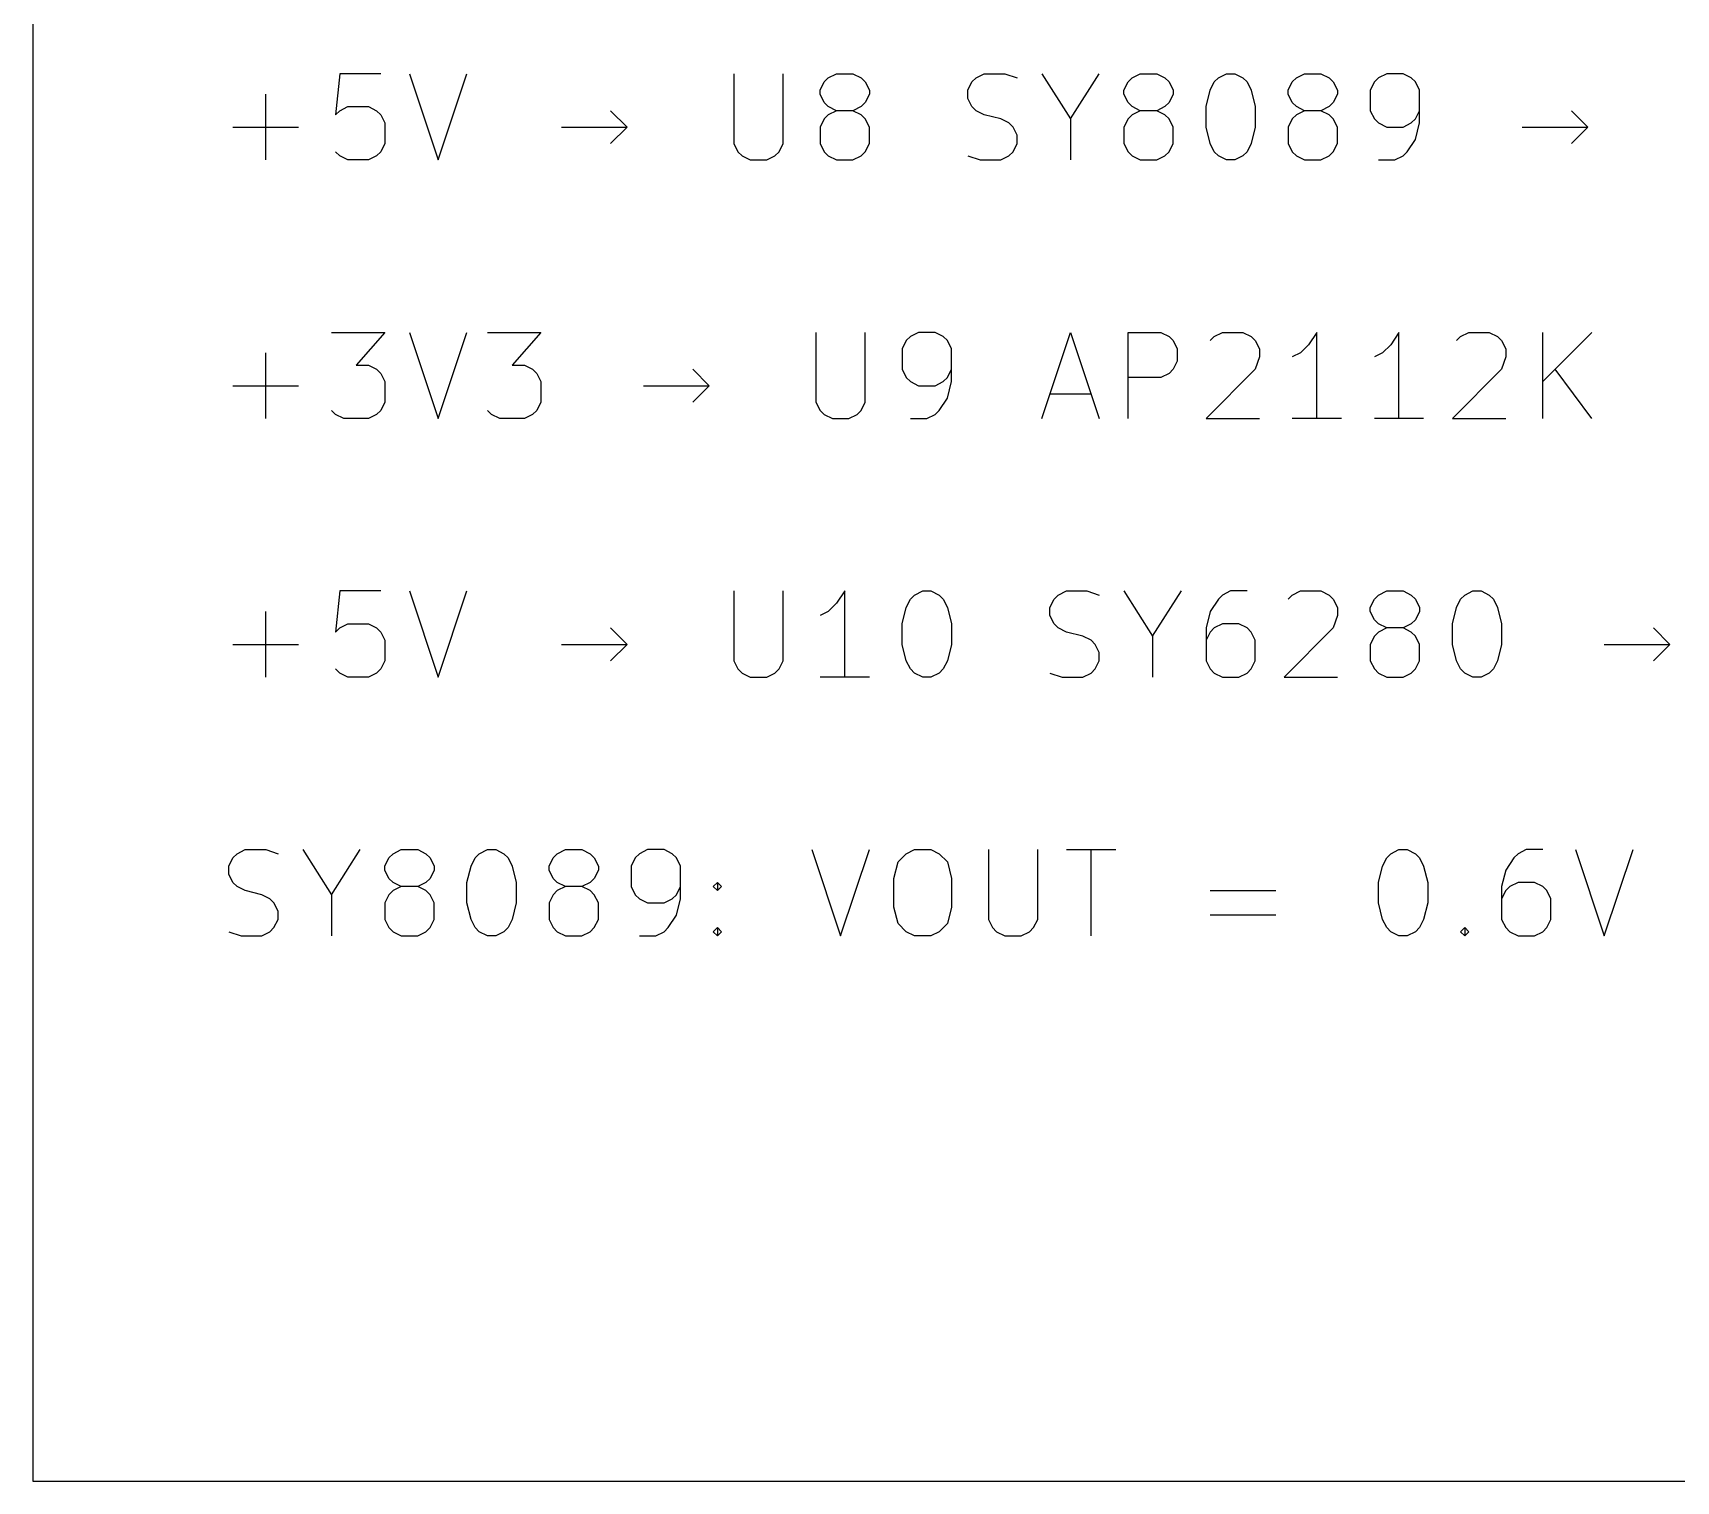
# Model space of a CAD drawing. Header units: millimetres. Extents: x 5 to 293, y -205 to -3.
# Drawn here: x 5.08 to 29.28, y -158.75 to -137.41 of the extents above; entities that cross this region are included whole.
import ezdxf

# ---------------------------------------------------------------- set-up
doc = ezdxf.new("R2010")
doc.units = ezdxf.units.MM
doc.layers.add('LIGHTBLUE', color=172, linetype='CONTINUOUS')
doc.layers.add('LIGHTMAGENTA', color=212, linetype='CONTINUOUS')

msp = doc.modelspace()

# ---------------------------------------------------------------- linework, layer by layer
at = {"layer": 'LIGHTBLUE', "linetype": 'CONTINUOUS'}
for p, q in [((9.5991, -138.0162), (9.5387, -138.621)), ((10.2039, -138.0162), (9.5991, -138.0162)), ((10.6272, -138.0162), (11.0505, -139.2862)), ((11.0505, -139.2862), (11.4739, -138.0162)), ((15.4048, -138.0162), (15.4048, -139.0443)), ((16.1305, -139.0443), (16.1305, -138.0162)), ((16.6749, -138.2581), (16.7353, -138.1372)), ((16.7353, -138.1372), (16.7958, -138.0767)), ((16.7958, -138.0767), (16.9168, -138.0162)), ((16.9168, -138.0162), (17.1587, -138.0162)), ((17.1587, -138.0162), (17.2796, -138.0767)), ((17.2796, -138.0767), (17.3401, -138.1372)), ((17.3401, -138.1372), (17.4006, -138.2581)), ((18.852, -138.2581), (18.9124, -138.1372)), ((18.9124, -138.1372), (18.9729, -138.0767)), ((18.9729, -138.0767), (19.0939, -138.0162)), ((19.0939, -138.0162), (19.3962, -138.0162)), ((19.3962, -138.0162), (19.5777, -138.0767)), ((19.9405, -138.0162), (20.3638, -138.6815)), ((20.3638, -138.6815), (20.7872, -138.0162)), ((21.1501, -138.2581), (21.2105, -138.1372)), ((21.2105, -138.1372), (21.271, -138.0767)), ((21.271, -138.0767), (21.392, -138.0162)), ((21.392, -138.0162), (21.6339, -138.0162)), ((21.6339, -138.0162), (21.7548, -138.0767)), ((21.7548, -138.0767), (21.8153, -138.1372)), ((21.8153, -138.1372), (21.8758, -138.2581)), ((22.42, -138.2581), (22.4805, -138.1372)), ((22.4805, -138.1372), (22.541, -138.0767)), ((22.541, -138.0767), (22.6619, -138.0162)), ((22.6619, -138.0162), (22.7829, -138.0162)), ((22.7829, -138.0162), (22.9038, -138.0767)), ((22.9038, -138.0767), (22.9643, -138.1372)), ((22.9643, -138.1372), (23.0248, -138.2581)), ((23.5691, -138.2581), (23.6295, -138.1372)), ((23.6295, -138.1372), (23.69, -138.0767)), ((23.69, -138.0767), (23.811, -138.0162)), ((23.811, -138.0162), (24.0529, -138.0162)), ((24.0529, -138.0162), (24.1738, -138.0767)), ((24.1738, -138.0767), (24.2343, -138.1372)), ((24.2343, -138.1372), (24.2948, -138.2581)), ((24.839, -138.1372), (24.7786, -138.2581)), ((24.8995, -138.0767), (24.839, -138.1372)), ((25.0205, -138.0162), (24.8995, -138.0767)), ((25.2624, -138.0162), (25.0205, -138.0162)), ((25.3833, -138.0767), (25.2624, -138.0162)), ((25.4438, -138.1372), (25.3833, -138.0767)), ((25.5043, -138.2581), (25.4438, -138.1372)), ((8.5105, -139.2862), (8.5105, -138.3186)), ((16.6749, -138.3186), (16.6749, -138.2581)), ((16.7353, -138.4396), (16.6749, -138.3186)), ((16.7958, -138.5), (16.7353, -138.4396)), ((17.3401, -138.4396), (17.2796, -138.5)), ((17.4006, -138.3186), (17.3401, -138.4396)), ((17.4006, -138.2581), (17.4006, -138.3186)), ((18.852, -138.3791), (18.852, -138.2581)), ((18.9124, -138.5), (18.852, -138.3791)), ((21.1501, -138.3186), (21.1501, -138.2581)), ((21.2105, -138.4396), (21.1501, -138.3186)), ((21.271, -138.5), (21.2105, -138.4396)), ((21.8153, -138.4396), (21.7548, -138.5)), ((21.8758, -138.3186), (21.8153, -138.4396)), ((21.8758, -138.2581), (21.8758, -138.3186)), ((22.3596, -138.5), (22.42, -138.2581)), ((23.0248, -138.2581), (23.0853, -138.5)), ((23.5691, -138.3186), (23.5691, -138.2581)), ((23.6295, -138.4396), (23.5691, -138.3186)), ((23.69, -138.5), (23.6295, -138.4396)), ((24.2343, -138.4396), (24.1738, -138.5)), ((24.2948, -138.3186), (24.2343, -138.4396)), ((24.2948, -138.2581), (24.2948, -138.3186)), ((24.7786, -138.2581), (24.7786, -138.5605)), ((25.5043, -138.7419), (25.5043, -138.2581)), ((9.5387, -138.621), (9.5991, -138.5605)), ((9.5991, -138.5605), (9.7201, -138.5)), ((9.7201, -138.5), (10.0225, -138.5)), ((10.0225, -138.5), (10.1434, -138.5605)), ((10.1434, -138.5605), (10.2039, -138.621)), ((10.2039, -138.621), (10.2644, -138.7419)), ((13.8325, -138.8024), (13.5905, -138.5605)), ((16.7353, -138.6815), (16.6749, -138.8024)), ((16.7958, -138.621), (16.7353, -138.6815)), ((16.9168, -138.5605), (16.7958, -138.5)), ((16.9168, -138.5605), (16.7958, -138.621)), ((17.1587, -138.5605), (16.9168, -138.5605)), ((17.2796, -138.5), (17.1587, -138.5605)), ((17.2796, -138.621), (17.1587, -138.5605)), ((17.3401, -138.6815), (17.2796, -138.621)), ((17.4006, -138.8024), (17.3401, -138.6815)), ((18.9729, -138.5605), (18.9124, -138.5)), ((19.0939, -138.621), (18.9729, -138.5605)), ((19.3358, -138.6815), (19.0939, -138.621)), ((19.4567, -138.7419), (19.3358, -138.6815)), ((20.3638, -138.6815), (20.3638, -139.2862)), ((21.2105, -138.6815), (21.1501, -138.8024)), ((21.271, -138.621), (21.2105, -138.6815)), ((21.392, -138.5605), (21.271, -138.5)), ((21.392, -138.5605), (21.271, -138.621)), ((21.6339, -138.5605), (21.392, -138.5605)), ((21.7548, -138.5), (21.6339, -138.5605)), ((21.7548, -138.621), (21.6339, -138.5605)), ((21.8153, -138.6815), (21.7548, -138.621)), ((21.8758, -138.8024), (21.8153, -138.6815)), ((22.3596, -138.8024), (22.3596, -138.5)), ((23.0853, -138.5), (23.0853, -138.8024)), ((23.6295, -138.6815), (23.5691, -138.8024)), ((23.69, -138.621), (23.6295, -138.6815)), ((23.811, -138.5605), (23.69, -138.5)), ((23.811, -138.5605), (23.69, -138.621)), ((24.0529, -138.5605), (23.811, -138.5605)), ((24.1738, -138.5), (24.0529, -138.5605)), ((24.1738, -138.621), (24.0529, -138.5605)), ((24.2343, -138.6815), (24.1738, -138.621)), ((24.2948, -138.8024), (24.2343, -138.6815)), ((24.7786, -138.5605), (24.839, -138.6815)), ((24.839, -138.6815), (24.8995, -138.7419)), ((25.3833, -138.7419), (25.4438, -138.6815)), ((25.4438, -138.6815), (25.5043, -138.5605)), ((27.9838, -138.8024), (27.7418, -138.5605)), ((8.0267, -138.8024), (8.9944, -138.8024)), ((10.2644, -138.7419), (10.2644, -139.0443)), ((12.8648, -138.8024), (13.8325, -138.8024)), ((13.5905, -139.0443), (13.8325, -138.8024)), ((16.6749, -138.8024), (16.6749, -139.0443)), ((17.4006, -139.0443), (17.4006, -138.8024)), ((19.5172, -138.8024), (19.4567, -138.7419)), ((19.5777, -138.9234), (19.5172, -138.8024)), ((19.5777, -139.0443), (19.5777, -138.9234)), ((21.1501, -138.8024), (21.1501, -139.0443)), ((21.8758, -139.0443), (21.8758, -138.8024)), ((22.42, -139.0443), (22.3596, -138.8024)), ((23.0853, -138.8024), (23.0248, -139.0443)), ((23.5691, -138.8024), (23.5691, -139.0443)), ((24.2948, -139.0443), (24.2948, -138.8024)), ((24.8995, -138.7419), (25.0205, -138.8024)), ((25.0205, -138.8024), (25.2624, -138.8024)), ((25.2624, -138.8024), (25.3833, -138.7419)), ((25.4438, -138.9838), (25.5043, -138.7419)), ((27.0161, -138.8024), (27.9838, -138.8024)), ((27.7418, -139.0443), (27.9838, -138.8024)), ((9.5991, -139.2258), (9.5387, -139.1653)), ((10.2039, -139.1653), (10.1434, -139.2258)), ((10.2644, -139.0443), (10.2039, -139.1653)), ((15.4048, -139.0443), (15.4653, -139.1653)), ((15.4653, -139.1653), (15.5258, -139.2258)), ((16.0096, -139.2258), (16.0701, -139.1653)), ((16.0701, -139.1653), (16.1305, -139.0443)), ((16.6749, -139.0443), (16.7353, -139.1653)), ((16.7353, -139.1653), (16.7958, -139.2258)), ((17.2796, -139.2258), (17.3401, -139.1653)), ((17.3401, -139.1653), (17.4006, -139.0443)), ((19.4567, -139.2258), (19.5172, -139.1653)), ((19.5172, -139.1653), (19.5777, -139.0443)), ((21.1501, -139.0443), (21.2105, -139.1653)), ((21.2105, -139.1653), (21.271, -139.2258)), ((21.7548, -139.2258), (21.8153, -139.1653)), ((21.8153, -139.1653), (21.8758, -139.0443)), ((22.4805, -139.1653), (22.42, -139.0443)), ((22.541, -139.2258), (22.4805, -139.1653)), ((22.9643, -139.1653), (22.9038, -139.2258)), ((23.0248, -139.0443), (22.9643, -139.1653)), ((23.5691, -139.0443), (23.6295, -139.1653)), ((23.6295, -139.1653), (23.69, -139.2258)), ((24.1738, -139.2258), (24.2343, -139.1653)), ((24.2343, -139.1653), (24.2948, -139.0443)), ((25.2624, -139.2258), (25.3228, -139.1653)), ((25.3228, -139.1653), (25.4438, -138.9838)), ((9.7201, -139.2862), (9.5991, -139.2258)), ((10.0225, -139.2862), (9.7201, -139.2862)), ((10.1434, -139.2258), (10.0225, -139.2862)), ((15.5258, -139.2258), (15.6467, -139.2862)), ((15.6467, -139.2862), (15.8886, -139.2862)), ((15.8886, -139.2862), (16.0096, -139.2258)), ((16.7958, -139.2258), (16.9168, -139.2862)), ((16.9168, -139.2862), (17.1587, -139.2862)), ((17.1587, -139.2862), (17.2796, -139.2258)), ((18.852, -139.2258), (19.0334, -139.2862)), ((19.0334, -139.2862), (19.3358, -139.2862)), ((19.3358, -139.2862), (19.4567, -139.2258)), ((21.271, -139.2258), (21.392, -139.2862)), ((21.392, -139.2862), (21.6339, -139.2862)), ((21.6339, -139.2862), (21.7548, -139.2258)), ((22.6619, -139.2862), (22.541, -139.2258)), ((22.7829, -139.2862), (22.6619, -139.2862)), ((22.9038, -139.2258), (22.7829, -139.2862)), ((23.69, -139.2258), (23.811, -139.2862)), ((23.811, -139.2862), (24.0529, -139.2862)), ((24.0529, -139.2862), (24.1738, -139.2258)), ((24.8995, -139.2862), (25.1414, -139.2862)), ((25.1414, -139.2862), (25.2624, -139.2258)), ((9.4782, -141.8262), (10.2644, -141.8262)), ((10.2644, -141.8262), (9.841, -142.31)), ((10.6272, -141.8262), (11.0505, -143.0962)), ((11.0505, -143.0962), (11.4739, -141.8262)), ((11.7763, -141.8262), (12.5625, -141.8262)), ((12.5625, -141.8262), (12.1391, -142.31)), ((16.6143, -141.8262), (16.6143, -142.8543)), ((17.34, -142.8543), (17.34, -141.8262)), ((18.1263, -141.8262), (18.0053, -141.8867)), ((18.3682, -141.8262), (18.1263, -141.8262)), ((18.4891, -141.8867), (18.3682, -141.8262)), ((19.9405, -143.0962), (20.3638, -141.8262)), ((20.3638, -141.8262), (20.7872, -143.0962)), ((21.2105, -143.0962), (21.2105, -141.8262)), ((21.2105, -141.8262), (21.6943, -141.8262)), ((21.6943, -141.8262), (21.8153, -141.8867)), ((22.4805, -141.8867), (22.6015, -141.8262)), ((22.6015, -141.8262), (22.9039, -141.8262)), ((22.9039, -141.8262), (23.0248, -141.8867)), ((23.9924, -141.8262), (23.8715, -142.0077)), ((23.9924, -143.0962), (23.9924, -141.8262)), ((25.2019, -141.8262), (25.081, -142.0077)), ((25.2019, -143.0962), (25.2019, -141.8262)), ((26.109, -141.8867), (26.23, -141.8262)), ((26.23, -141.8262), (26.5324, -141.8262)), ((26.5324, -141.8262), (26.6533, -141.8867)), ((27.3185, -143.0962), (27.3185, -141.8262)), ((28.0442, -141.8262), (27.3185, -142.5519)), ((17.9448, -141.9472), (17.8844, -142.0681)), ((17.8844, -142.0681), (17.8844, -142.3705)), ((18.0053, -141.8867), (17.9448, -141.9472)), ((18.5496, -141.9472), (18.4891, -141.8867)), ((18.6101, -142.0681), (18.5496, -141.9472)), ((18.6101, -142.5519), (18.6101, -142.0681)), ((21.8153, -141.8867), (21.8758, -141.9472)), ((21.8758, -141.9472), (21.9362, -142.0681)), ((21.9362, -142.0681), (21.9362, -142.2496)), ((22.4201, -141.9472), (22.4805, -141.8867)), ((23.0248, -141.8867), (23.0853, -141.9472)), ((23.0853, -141.9472), (23.1458, -142.0681)), ((23.1458, -142.0681), (23.1458, -142.1891)), ((23.8715, -142.0077), (23.7505, -142.1286)), ((25.081, -142.0077), (24.96, -142.1286)), ((26.0486, -141.9472), (26.109, -141.8867)), ((26.6533, -141.8867), (26.7138, -141.9472)), ((26.7138, -141.9472), (26.7743, -142.0681)), ((26.7743, -142.0681), (26.7743, -142.1891)), ((8.5105, -143.0962), (8.5105, -142.1286)), ((9.841, -142.31), (10.0225, -142.31)), ((10.0225, -142.31), (10.1434, -142.3705)), ((12.1391, -142.31), (12.3206, -142.31)), ((12.3206, -142.31), (12.4415, -142.3705)), ((21.9362, -142.2496), (21.8758, -142.3705)), ((23.1458, -142.1891), (23.0853, -142.3705)), ((23.7505, -142.1286), (23.6296, -142.1891)), ((24.96, -142.1286), (24.8391, -142.1891)), ((26.7743, -142.1891), (26.7138, -142.3705)), ((10.1434, -142.3705), (10.2039, -142.431)), ((10.2039, -142.431), (10.2644, -142.5519)), ((10.2644, -142.5519), (10.2644, -142.8543)), ((12.4415, -142.3705), (12.502, -142.431)), ((12.502, -142.431), (12.5625, -142.5519)), ((12.5625, -142.5519), (12.5625, -142.8543)), ((15.042, -142.6124), (14.8, -142.3705)), ((17.8844, -142.3705), (17.9448, -142.4915)), ((17.9448, -142.4915), (18.0053, -142.5519)), ((18.0053, -142.5519), (18.1263, -142.6124)), ((18.3682, -142.6124), (18.4891, -142.5519)), ((18.4891, -142.5519), (18.5496, -142.4915)), ((18.5496, -142.4915), (18.6101, -142.3705)), ((18.5496, -142.7938), (18.6101, -142.5519)), ((21.6943, -142.4915), (21.2105, -142.4915)), ((21.8153, -142.431), (21.6943, -142.4915)), ((21.8758, -142.3705), (21.8153, -142.431)), ((23.0853, -142.3705), (22.3596, -143.0962)), ((26.7138, -142.3705), (25.9881, -143.0962)), ((28.0442, -143.0962), (27.5, -142.3705)), ((8.0267, -142.6124), (8.9944, -142.6124)), ((14.0743, -142.6124), (15.042, -142.6124)), ((14.8, -142.8543), (15.042, -142.6124)), ((18.1263, -142.6124), (18.3682, -142.6124)), ((18.4286, -142.9753), (18.5496, -142.7938)), ((20.0615, -142.7334), (20.6662, -142.7334)), ((9.5387, -143.0358), (9.4782, -142.9753)), ((9.6596, -143.0962), (9.5387, -143.0358)), ((10.1434, -143.0358), (10.0225, -143.0962)), ((10.2039, -142.9753), (10.1434, -143.0358)), ((10.2644, -142.8543), (10.2039, -142.9753)), ((11.8368, -143.0358), (11.7763, -142.9753)), ((11.9577, -143.0962), (11.8368, -143.0358)), ((12.4415, -143.0358), (12.3206, -143.0962)), ((12.502, -142.9753), (12.4415, -143.0358)), ((12.5625, -142.8543), (12.502, -142.9753)), ((16.6143, -142.8543), (16.6748, -142.9753)), ((16.6748, -142.9753), (16.7353, -143.0358)), ((16.7353, -143.0358), (16.8562, -143.0962)), ((17.0981, -143.0962), (17.2191, -143.0358)), ((17.2191, -143.0358), (17.2796, -142.9753)), ((17.2796, -142.9753), (17.34, -142.8543)), ((18.2472, -143.0962), (18.3682, -143.0358)), ((18.3682, -143.0358), (18.4286, -142.9753)), ((10.0225, -143.0962), (9.6596, -143.0962)), ((12.3206, -143.0962), (11.9577, -143.0962)), ((16.8562, -143.0962), (17.0981, -143.0962)), ((18.0053, -143.0962), (18.2472, -143.0962)), ((22.3596, -143.0962), (23.1458, -143.0962)), ((24.3553, -143.0962), (23.6296, -143.0962)), ((25.5648, -143.0962), (24.8391, -143.0962)), ((25.9881, -143.0962), (26.7743, -143.0962)), ((9.5991, -145.6362), (9.5387, -146.241)), ((10.2039, -145.6362), (9.5991, -145.6362)), ((10.6272, -145.6362), (11.0505, -146.9062)), ((11.0505, -146.9062), (11.4739, -145.6362)), ((15.4048, -145.6362), (15.4048, -146.6643)), ((16.1305, -146.6643), (16.1305, -145.6362)), ((17.0377, -145.6362), (16.9168, -145.8177)), ((17.0377, -146.9062), (17.0377, -145.6362)), ((18.0053, -145.7572), (18.0658, -145.6967)), ((18.0658, -145.6967), (18.1867, -145.6362)), ((18.1867, -145.6362), (18.3077, -145.6362)), ((18.3077, -145.6362), (18.4286, -145.6967)), ((18.4286, -145.6967), (18.4891, -145.7572)), ((20.1219, -145.7572), (20.1824, -145.6967)), ((20.1824, -145.6967), (20.3034, -145.6362)), ((20.3034, -145.6362), (20.6057, -145.6362)), ((20.6057, -145.6362), (20.7872, -145.6967)), ((21.15, -145.6362), (21.5733, -146.3015)), ((21.5733, -146.3015), (21.9967, -145.6362)), ((22.6015, -145.6967), (22.541, -145.7572)), ((22.7224, -145.6362), (22.6015, -145.6967)), ((22.9643, -145.6362), (22.7224, -145.6362)), ((23.5691, -145.7572), (23.6295, -145.6967)), ((23.6295, -145.6967), (23.7505, -145.6362)), ((23.7505, -145.6362), (24.0529, -145.6362)), ((24.0529, -145.6362), (24.1738, -145.6967)), ((24.1738, -145.6967), (24.2343, -145.7572)), ((24.839, -145.7572), (24.8995, -145.6967)), ((24.8995, -145.6967), (25.0205, -145.6362)), ((25.0205, -145.6362), (25.2624, -145.6362)), ((25.2624, -145.6362), (25.3833, -145.6967)), ((25.3833, -145.6967), (25.4438, -145.7572)), ((26.109, -145.7572), (26.1695, -145.6967)), ((26.1695, -145.6967), (26.2904, -145.6362)), ((26.2904, -145.6362), (26.4114, -145.6362)), ((26.4114, -145.6362), (26.5323, -145.6967)), ((26.5323, -145.6967), (26.5928, -145.7572)), ((8.5105, -146.9062), (8.5105, -145.9386)), ((16.7958, -145.9386), (16.6749, -145.9991)), ((16.9168, -145.8177), (16.7958, -145.9386)), ((17.8844, -146.12), (17.9448, -145.8781)), ((17.9448, -145.8781), (18.0053, -145.7572)), ((18.4891, -145.7572), (18.5496, -145.8781)), ((18.5496, -145.8781), (18.6101, -146.12)), ((20.0615, -145.8781), (20.1219, -145.7572)), ((20.0615, -145.9991), (20.0615, -145.8781)), ((22.42, -145.9386), (22.3596, -146.1805)), ((22.541, -145.7572), (22.42, -145.9386)), ((24.2343, -145.7572), (24.2948, -145.8781)), ((24.2948, -145.8781), (24.2948, -145.9991)), ((24.7786, -145.8781), (24.839, -145.7572)), ((24.7786, -145.9386), (24.7786, -145.8781)), ((24.839, -146.0596), (24.7786, -145.9386)), ((25.4438, -145.7572), (25.5043, -145.8781)), ((25.5043, -145.9386), (25.4438, -146.0596)), ((25.5043, -145.8781), (25.5043, -145.9386)), ((25.9881, -146.12), (26.0485, -145.8781)), ((26.0485, -145.8781), (26.109, -145.7572)), ((26.5928, -145.7572), (26.6533, -145.8781)), ((26.6533, -145.8781), (26.7138, -146.12)), ((9.5387, -146.241), (9.5991, -146.1805)), ((9.5991, -146.1805), (9.7201, -146.12)), ((9.7201, -146.12), (10.0225, -146.12)), ((10.0225, -146.12), (10.1434, -146.1805)), ((10.1434, -146.1805), (10.2039, -146.241)), ((13.8325, -146.4224), (13.5905, -146.1805)), ((17.8844, -146.4224), (17.8844, -146.12)), ((18.6101, -146.12), (18.6101, -146.4224)), ((20.1219, -146.12), (20.0615, -145.9991)), ((20.1824, -146.1805), (20.1219, -146.12)), ((20.3034, -146.241), (20.1824, -146.1805)), ((22.3596, -146.1805), (22.3596, -146.6643)), ((22.4805, -146.1805), (22.42, -146.241)), ((22.6015, -146.12), (22.4805, -146.1805)), ((22.8434, -146.12), (22.6015, -146.12)), ((22.9643, -146.1805), (22.8434, -146.12)), ((23.0248, -146.241), (22.9643, -146.1805)), ((24.2343, -146.1805), (23.5086, -146.9062)), ((24.2948, -145.9991), (24.2343, -146.1805)), ((24.8995, -146.12), (24.839, -146.0596)), ((25.0205, -146.1805), (24.8995, -146.12)), ((25.0205, -146.1805), (24.8995, -146.241)), ((25.2624, -146.1805), (25.0205, -146.1805)), ((25.3833, -146.12), (25.2624, -146.1805)), ((25.3833, -146.241), (25.2624, -146.1805)), ((25.4438, -146.0596), (25.3833, -146.12)), ((25.9881, -146.4224), (25.9881, -146.12)), ((26.7138, -146.12), (26.7138, -146.4224)), ((29.1933, -146.4224), (28.9513, -146.1805)), ((8.0267, -146.4224), (8.9944, -146.4224)), ((10.2039, -146.241), (10.2644, -146.3619)), ((10.2644, -146.3619), (10.2644, -146.6643)), ((12.8648, -146.4224), (13.8325, -146.4224)), ((13.5905, -146.6643), (13.8325, -146.4224)), ((17.9448, -146.6643), (17.8844, -146.4224)), ((18.6101, -146.4224), (18.5496, -146.6643)), ((20.5453, -146.3015), (20.3034, -146.241)), ((20.6662, -146.3619), (20.5453, -146.3015)), ((20.7267, -146.4224), (20.6662, -146.3619)), ((20.7872, -146.5434), (20.7267, -146.4224)), ((21.5733, -146.3015), (21.5733, -146.9062)), ((22.42, -146.241), (22.3596, -146.3619)), ((23.0853, -146.3619), (23.0248, -146.241)), ((23.0853, -146.6643), (23.0853, -146.3619)), ((24.839, -146.3015), (24.7786, -146.4224)), ((24.7786, -146.4224), (24.7786, -146.6643)), ((24.8995, -146.241), (24.839, -146.3015)), ((25.4438, -146.3015), (25.3833, -146.241)), ((25.5043, -146.4224), (25.4438, -146.3015)), ((25.5043, -146.6643), (25.5043, -146.4224)), ((26.0485, -146.6643), (25.9881, -146.4224)), ((26.7138, -146.4224), (26.6533, -146.6643)), ((28.2256, -146.4224), (29.1933, -146.4224)), ((28.9513, -146.6643), (29.1933, -146.4224)), ((10.2644, -146.6643), (10.2039, -146.7853)), ((15.4048, -146.6643), (15.4653, -146.7853)), ((16.0701, -146.7853), (16.1305, -146.6643)), ((18.0053, -146.7853), (17.9448, -146.6643)), ((18.5496, -146.6643), (18.4891, -146.7853)), ((20.7267, -146.7853), (20.7872, -146.6643)), ((20.7872, -146.6643), (20.7872, -146.5434)), ((22.3596, -146.6643), (22.42, -146.7853)), ((23.0248, -146.7853), (23.0853, -146.6643)), ((24.7786, -146.6643), (24.839, -146.7853)), ((25.4438, -146.7853), (25.5043, -146.6643)), ((26.109, -146.7853), (26.0485, -146.6643)), ((26.6533, -146.6643), (26.5928, -146.7853)), ((9.5991, -146.8458), (9.5387, -146.7853)), ((9.7201, -146.9062), (9.5991, -146.8458)), ((10.0225, -146.9062), (9.7201, -146.9062)), ((10.1434, -146.8458), (10.0225, -146.9062)), ((10.2039, -146.7853), (10.1434, -146.8458)), ((15.4653, -146.7853), (15.5258, -146.8458)), ((15.5258, -146.8458), (15.6467, -146.9062)), ((15.6467, -146.9062), (15.8886, -146.9062)), ((15.8886, -146.9062), (16.0096, -146.8458)), ((16.0096, -146.8458), (16.0701, -146.7853)), ((17.4006, -146.9062), (16.6749, -146.9062)), ((18.0658, -146.8458), (18.0053, -146.7853)), ((18.1867, -146.9062), (18.0658, -146.8458)), ((18.3077, -146.9062), (18.1867, -146.9062)), ((18.4286, -146.8458), (18.3077, -146.9062)), ((18.4891, -146.7853), (18.4286, -146.8458)), ((20.0615, -146.8458), (20.2429, -146.9062)), ((20.2429, -146.9062), (20.5453, -146.9062)), ((20.5453, -146.9062), (20.6662, -146.8458)), ((20.6662, -146.8458), (20.7267, -146.7853)), ((22.42, -146.7853), (22.4805, -146.8458)), ((22.4805, -146.8458), (22.6015, -146.9062)), ((22.6015, -146.9062), (22.8434, -146.9062)), ((22.8434, -146.9062), (22.9643, -146.8458)), ((22.9643, -146.8458), (23.0248, -146.7853)), ((23.5086, -146.9062), (24.2948, -146.9062)), ((24.839, -146.7853), (24.8995, -146.8458)), ((24.8995, -146.8458), (25.0205, -146.9062)), ((25.0205, -146.9062), (25.2624, -146.9062)), ((25.2624, -146.9062), (25.3833, -146.8458)), ((25.3833, -146.8458), (25.4438, -146.7853)), ((26.1695, -146.8458), (26.109, -146.7853)), ((26.2904, -146.9062), (26.1695, -146.8458)), ((26.4114, -146.9062), (26.2904, -146.9062)), ((26.5323, -146.8458), (26.4114, -146.9062)), ((26.5928, -146.7853), (26.5323, -146.8458)), ((7.9663, -149.6881), (8.0267, -149.5672)), ((8.0267, -149.5672), (8.0872, -149.5067)), ((8.0872, -149.5067), (8.2082, -149.4462)), ((8.2082, -149.4462), (8.5105, -149.4462)), ((8.5105, -149.4462), (8.692, -149.5067)), ((9.0548, -149.4462), (9.4781, -150.1115)), ((9.4781, -150.1115), (9.9015, -149.4462)), ((10.2644, -149.6881), (10.3248, -149.5672)), ((10.3248, -149.5672), (10.3853, -149.5067)), ((10.3853, -149.5067), (10.5063, -149.4462)), ((10.5063, -149.4462), (10.7482, -149.4462)), ((10.7482, -149.4462), (10.8691, -149.5067)), ((10.8691, -149.5067), (10.9296, -149.5672)), ((10.9296, -149.5672), (10.9901, -149.6881)), ((11.5343, -149.6881), (11.5948, -149.5672)), ((11.5948, -149.5672), (11.6553, -149.5067)), ((11.6553, -149.5067), (11.7762, -149.4462)), ((11.7762, -149.4462), (11.8972, -149.4462)), ((11.8972, -149.4462), (12.0181, -149.5067)), ((12.0181, -149.5067), (12.0786, -149.5672)), ((12.0786, -149.5672), (12.1391, -149.6881)), ((12.6834, -149.6881), (12.7438, -149.5672)), ((12.7438, -149.5672), (12.8043, -149.5067)), ((12.8043, -149.5067), (12.9253, -149.4462)), ((12.9253, -149.4462), (13.1672, -149.4462)), ((13.1672, -149.4462), (13.2881, -149.5067)), ((13.2881, -149.5067), (13.3486, -149.5672)), ((13.3486, -149.5672), (13.4091, -149.6881)), ((13.9533, -149.5672), (13.8929, -149.6881)), ((14.0138, -149.5067), (13.9533, -149.5672)), ((14.1348, -149.4462), (14.0138, -149.5067)), ((14.3767, -149.4462), (14.1348, -149.4462)), ((14.4976, -149.5067), (14.3767, -149.4462)), ((14.5581, -149.5672), (14.4976, -149.5067)), ((14.6186, -149.6881), (14.5581, -149.5672)), ((16.5538, -149.4462), (16.9771, -150.7162)), ((16.9771, -150.7162), (17.4005, -149.4462)), ((17.8238, -149.6277), (17.9448, -149.5067)), ((17.9448, -149.5067), (18.0657, -149.4462)), ((18.0657, -149.4462), (18.3076, -149.4462)), ((18.3076, -149.4462), (18.4286, -149.5067)), ((18.4286, -149.5067), (18.5495, -149.6277)), ((19.1543, -149.4462), (19.1543, -150.4743)), ((19.88, -150.4743), (19.88, -149.4462)), ((20.3034, -149.4462), (21.0291, -149.4462)), ((20.6663, -150.7162), (20.6663, -149.4462)), ((24.96, -149.6881), (25.0205, -149.5672)), ((25.0205, -149.5672), (25.081, -149.5067)), ((25.081, -149.5067), (25.2019, -149.4462)), ((25.2019, -149.4462), (25.3229, -149.4462)), ((25.3229, -149.4462), (25.4438, -149.5067)), ((25.4438, -149.5067), (25.5043, -149.5672)), ((25.5043, -149.5672), (25.5648, -149.6881)), ((26.8953, -149.5672), (26.7743, -149.7486)), ((26.9558, -149.5067), (26.8953, -149.5672)), ((27.0767, -149.4462), (26.9558, -149.5067)), ((27.3186, -149.4462), (27.0767, -149.4462)), ((27.8024, -149.4462), (28.2257, -150.7162)), ((28.2257, -150.7162), (28.6491, -149.4462)), ((7.9663, -149.8091), (7.9663, -149.6881)), ((8.0267, -149.93), (7.9663, -149.8091)), ((10.2644, -149.7486), (10.2644, -149.6881)), ((10.3248, -149.8696), (10.2644, -149.7486)), ((10.9901, -149.7486), (10.9296, -149.8696)), ((10.9901, -149.6881), (10.9901, -149.7486)), ((11.4739, -149.93), (11.5343, -149.6881)), ((12.1391, -149.6881), (12.1996, -149.93)), ((12.6834, -149.7486), (12.6834, -149.6881)), ((12.7438, -149.8696), (12.6834, -149.7486)), ((13.4091, -149.7486), (13.3486, -149.8696)), ((13.4091, -149.6881), (13.4091, -149.7486)), ((13.8929, -149.6881), (13.8929, -149.9905)), ((14.6186, -150.1719), (14.6186, -149.6881)), ((17.7634, -149.8696), (17.8238, -149.6277)), ((18.5495, -149.6277), (18.61, -149.8696)), ((24.8996, -149.93), (24.96, -149.6881)), ((25.5648, -149.6881), (25.6253, -149.93)), ((26.7743, -149.7486), (26.7139, -149.9905)), ((8.0872, -149.9905), (8.0267, -149.93)), ((8.2082, -150.051), (8.0872, -149.9905)), ((8.4501, -150.1115), (8.2082, -150.051)), ((10.3853, -149.93), (10.3248, -149.8696)), ((10.3853, -150.051), (10.3248, -150.1115)), ((10.5063, -149.9905), (10.3853, -149.93)), ((10.5063, -149.9905), (10.3853, -150.051)), ((10.7482, -149.9905), (10.5063, -149.9905)), ((10.8691, -149.93), (10.7482, -149.9905)), ((10.8691, -150.051), (10.7482, -149.9905)), ((10.9296, -149.8696), (10.8691, -149.93)), ((10.9296, -150.1115), (10.8691, -150.051)), ((11.4739, -150.2324), (11.4739, -149.93)), ((12.1996, -149.93), (12.1996, -150.2324)), ((12.8043, -149.93), (12.7438, -149.8696)), ((12.8043, -150.051), (12.7438, -150.1115)), ((12.9253, -149.9905), (12.8043, -149.93)), ((12.9253, -149.9905), (12.8043, -150.051)), ((13.1672, -149.9905), (12.9253, -149.9905)), ((13.2881, -149.93), (13.1672, -149.9905)), ((13.2881, -150.051), (13.1672, -149.9905)), ((13.3486, -149.8696), (13.2881, -149.93)), ((13.3486, -150.1115), (13.2881, -150.051)), ((13.8929, -149.9905), (13.9533, -150.1115)), ((14.5581, -150.1115), (14.6186, -149.9905)), ((15.1024, -149.9905), (15.1628, -149.93)), ((15.1628, -150.051), (15.1024, -149.9905)), ((15.1628, -149.93), (15.2233, -149.9905)), ((15.1628, -149.93), (15.1628, -150.051)), ((15.2233, -149.9905), (15.1628, -150.051)), ((17.7634, -150.2929), (17.7634, -149.8696)), ((18.61, -149.8696), (18.61, -150.2929)), ((22.42, -150.051), (23.3877, -150.051)), ((24.8996, -150.2324), (24.8996, -149.93)), ((25.6253, -149.93), (25.6253, -150.2324)), ((26.7139, -149.9905), (26.7139, -150.4743)), ((26.7743, -150.051), (26.7139, -150.1719)), ((26.8348, -149.9905), (26.7743, -150.051)), ((26.9558, -149.93), (26.8348, -149.9905)), ((27.1977, -149.93), (26.9558, -149.93)), ((27.3186, -149.9905), (27.1977, -149.93)), ((27.3791, -150.051), (27.3186, -149.9905)), ((27.4396, -150.1719), (27.3791, -150.051)), ((8.571, -150.1719), (8.4501, -150.1115)), ((8.6315, -150.2324), (8.571, -150.1719)), ((8.692, -150.3534), (8.6315, -150.2324)), ((9.4781, -150.1115), (9.4781, -150.7162)), ((10.3248, -150.1115), (10.2644, -150.2324)), ((10.2644, -150.2324), (10.2644, -150.4743)), ((10.9901, -150.2324), (10.9296, -150.1115)), ((10.9901, -150.4743), (10.9901, -150.2324)), ((11.5343, -150.4743), (11.4739, -150.2324)), ((12.1996, -150.2324), (12.1391, -150.4743)), ((12.7438, -150.1115), (12.6834, -150.2324)), ((12.6834, -150.2324), (12.6834, -150.4743)), ((13.4091, -150.2324), (13.3486, -150.1115)), ((13.4091, -150.4743), (13.4091, -150.2324)), ((13.9533, -150.1115), (14.0138, -150.1719)), ((14.0138, -150.1719), (14.1348, -150.2324)), ((14.1348, -150.2324), (14.3767, -150.2324)), ((14.3767, -150.2324), (14.4976, -150.1719)), ((14.4976, -150.1719), (14.5581, -150.1115)), ((14.5581, -150.4138), (14.6186, -150.1719)), ((17.8238, -150.5348), (17.7634, -150.2929)), ((18.61, -150.2929), (18.5495, -150.5348)), ((24.96, -150.4743), (24.8996, -150.2324)), ((25.6253, -150.2324), (25.5648, -150.4743)), ((27.4396, -150.4743), (27.4396, -150.1719)), ((8.6315, -150.5953), (8.692, -150.4743)), ((8.692, -150.4743), (8.692, -150.3534)), ((10.2644, -150.4743), (10.3248, -150.5953)), ((10.9296, -150.5953), (10.9901, -150.4743)), ((11.5948, -150.5953), (11.5343, -150.4743)), ((12.1391, -150.4743), (12.0786, -150.5953)), ((12.6834, -150.4743), (12.7438, -150.5953)), ((13.3486, -150.5953), (13.4091, -150.4743)), ((14.4371, -150.5953), (14.5581, -150.4138)), ((17.9448, -150.6558), (17.8238, -150.5348)), ((18.5495, -150.5348), (18.4286, -150.6558)), ((19.1543, -150.4743), (19.2148, -150.5953)), ((19.8196, -150.5953), (19.88, -150.4743)), ((23.3877, -150.4138), (22.42, -150.4138)), ((25.0205, -150.5953), (24.96, -150.4743)), ((25.5648, -150.4743), (25.5043, -150.5953)), ((26.7139, -150.4743), (26.7743, -150.5953)), ((27.3791, -150.5953), (27.4396, -150.4743)), ((7.9663, -150.6558), (8.1477, -150.7162)), ((8.1477, -150.7162), (8.4501, -150.7162)), ((8.4501, -150.7162), (8.571, -150.6558)), ((8.571, -150.6558), (8.6315, -150.5953)), ((10.3248, -150.5953), (10.3853, -150.6558)), ((10.3853, -150.6558), (10.5063, -150.7162)), ((10.5063, -150.7162), (10.7482, -150.7162)), ((10.7482, -150.7162), (10.8691, -150.6558)), ((10.8691, -150.6558), (10.9296, -150.5953)), ((11.6553, -150.6558), (11.5948, -150.5953)), ((11.7762, -150.7162), (11.6553, -150.6558)), ((11.8972, -150.7162), (11.7762, -150.7162)), ((12.0181, -150.6558), (11.8972, -150.7162)), ((12.0786, -150.5953), (12.0181, -150.6558)), ((12.7438, -150.5953), (12.8043, -150.6558)), ((12.8043, -150.6558), (12.9253, -150.7162)), ((12.9253, -150.7162), (13.1672, -150.7162)), ((13.1672, -150.7162), (13.2881, -150.6558)), ((13.2881, -150.6558), (13.3486, -150.5953)), ((14.0138, -150.7162), (14.2557, -150.7162)), ((14.2557, -150.7162), (14.3767, -150.6558)), ((14.3767, -150.6558), (14.4371, -150.5953)), ((15.1024, -150.6558), (15.1628, -150.5953)), ((15.1628, -150.7162), (15.1024, -150.6558)), ((15.1628, -150.5953), (15.2233, -150.6558)), ((15.1628, -150.5953), (15.1628, -150.7162)), ((15.2233, -150.6558), (15.1628, -150.7162)), ((18.0657, -150.7162), (17.9448, -150.6558)), ((18.3076, -150.7162), (18.0657, -150.7162)), ((18.4286, -150.6558), (18.3076, -150.7162)), ((19.2148, -150.5953), (19.2753, -150.6558)), ((19.2753, -150.6558), (19.3962, -150.7162)), ((19.3962, -150.7162), (19.6381, -150.7162)), ((19.6381, -150.7162), (19.7591, -150.6558)), ((19.7591, -150.6558), (19.8196, -150.5953)), ((25.081, -150.6558), (25.0205, -150.5953)), ((25.2019, -150.7162), (25.081, -150.6558)), ((25.3229, -150.7162), (25.2019, -150.7162)), ((25.4438, -150.6558), (25.3229, -150.7162)), ((25.5043, -150.5953), (25.4438, -150.6558)), ((26.1091, -150.6558), (26.1695, -150.5953)), ((26.1695, -150.7162), (26.1091, -150.6558)), ((26.1695, -150.5953), (26.23, -150.6558)), ((26.1695, -150.5953), (26.1695, -150.7162)), ((26.23, -150.6558), (26.1695, -150.7162)), ((26.7743, -150.5953), (26.8348, -150.6558)), ((26.8348, -150.6558), (26.9558, -150.7162)), ((26.9558, -150.7162), (27.1977, -150.7162)), ((27.1977, -150.7162), (27.3186, -150.6558)), ((27.3186, -150.6558), (27.3791, -150.5953))]:
    msp.add_line(p, q, dxfattribs=at)
at = {"layer": 'LIGHTMAGENTA', "linetype": 'CONTINUOUS'}
for p, q in [((5.08, -116.078), (5.08, -158.75)), ((5.08, -158.75), (67.31, -158.75))]:
    msp.add_line(p, q, dxfattribs=at)

doc.saveas('drawing.dxf')
